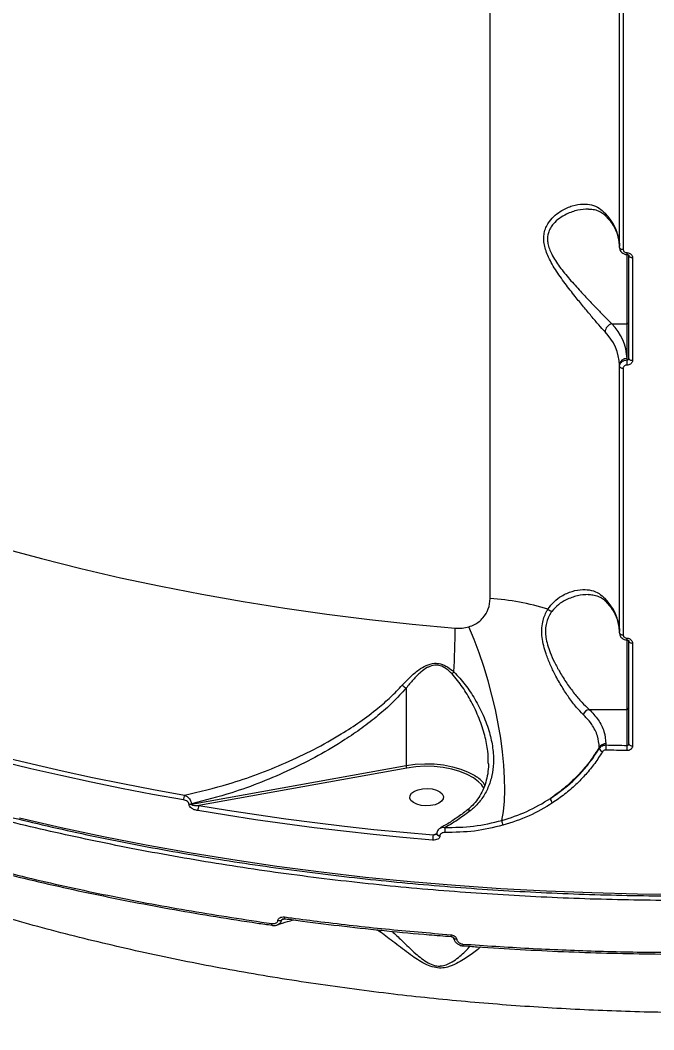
# Model space of a CAD drawing. Header units: millimetres. Extents: x -8092 to 6423, y -6886 to 5604.
# Drawn here: x -247.8 to -78.8, y -2103.9 to -1834.5 of the extents above; entities that cross this region are included whole.
import ezdxf

# ---------------------------------------------------------------- set-up
doc = ezdxf.new("R2010")
doc.units = ezdxf.units.MM
for name, color, linetype in [('DIKOM_ОБЪЕКТ', 7, 'Continuous'), ('DIKOM_РАЗМЕР_ЗОНА', 7, 'Continuous'), ('DIKOM_РАЗМЕР_ОБЪЕКТА', 7, 'Continuous')]:
    doc.layers.add(name, color=color, linetype=linetype)
doc.styles.add('style1', font='arial.ttf', dxfattribs={"width": 0.8})
doc.dimstyles.new('1-50', dxfattribs={"dimtxt": 300, "dimasz": 200, "dimexe": 100, "dimexo": 0, "dimgap": 100, "dimtad": 1, "dimtxsty": 'style1', "dimcen": 200, "dimclrd": 7, "dimclre": 7, "dimclrt": 7, "dimadec": 1, "dimazin": 2, "dimtfac": 1, "dimtmove": 0, "dimatfit": 2, "dimfxl": 0, "dimlwd": 25, "dimlwe": 18, "dimarcsym": 0})

# ---------------------------------------------------------------- blocks, each defined once
blk = doc.blocks.new('*D9')
at = {"layer": 'Defpoints', "color": 0, "transparency": 16777216}
for p in [(-8092.06, -86.27), (4664.84, -1471.84), (4664.84, -6785.92)]:
    blk.add_point(p, dxfattribs=at)
at = {"layer": 'DIKOM_РАЗМЕР_ЗОНА', "color": 7, "lineweight": 18, "transparency": 16777216}
for p, q in [((-8092.06, -86.27), (-8092.06, -6885.92)), ((4664.84, -1471.84), (4664.84, -6885.92))]:
    blk.add_line(p, q, dxfattribs=at)
at = {"layer": 'DIKOM_РАЗМЕР_ЗОНА', "color": 7, "lineweight": 25, "transparency": 16777216}
blk.add_line((-7892.06, -6785.92), (4464.84, -6785.92), dxfattribs=at)
at = {"layer": 'DIKOM_РАЗМЕР_ЗОНА', "color": 7, "transparency": 16777216}
for points in [[(-7892.06, -6752.58), (-7892.06, -6819.25), (-8092.06, -6785.92)], [(4464.84, -6752.58), (4464.84, -6819.25), (4664.84, -6785.92)]]:
    blk.add_solid(points, dxfattribs=at)
at = {"layer": 'DIKOM_РАЗМЕР_ЗОНА', "color": 7, "transparency": 16777216, "insert": (-2159.84, -6532.75), "char_height": 300, "attachment_point": 5, "style": 'style1'}
blk.add_mtext('12760', dxfattribs=at)
blk = doc.blocks.new('*D11')
at = {"layer": 'Defpoints', "color": 0, "transparency": 16777216}
for p in [(-6092.06, -310.77), (2568.27, -2361.54), (2568.27, -4925.78)]:
    blk.add_point(p, dxfattribs=at)
at = {"layer": 'DIKOM_РАЗМЕР_ОБЪЕКТА', "color": 7, "lineweight": 18, "transparency": 16777216}
for p, q in [((-6092.06, -310.77), (-6092.06, -5025.78)), ((2568.27, -2361.54), (2568.27, -5025.78))]:
    blk.add_line(p, q, dxfattribs=at)
at = {"layer": 'DIKOM_РАЗМЕР_ОБЪЕКТА', "color": 7, "lineweight": 25, "transparency": 16777216}
blk.add_line((-5892.06, -4925.78), (2368.27, -4925.78), dxfattribs=at)
at = {"layer": 'DIKOM_РАЗМЕР_ОБЪЕКТА', "color": 7, "transparency": 16777216}
for points in [[(-5892.06, -4892.44), (-5892.06, -4959.11), (-6092.06, -4925.78)], [(2368.27, -4892.44), (2368.27, -4959.11), (2568.27, -4925.78)]]:
    blk.add_solid(points, dxfattribs=at)
at = {"layer": 'DIKOM_РАЗМЕР_ОБЪЕКТА', "color": 7, "transparency": 16777216, "insert": (-2605.9, -4672.61), "char_height": 300, "attachment_point": 5, "style": 'style1'}
blk.add_mtext('8660', dxfattribs=at)

msp = doc.modelspace()

# ---------------------------------------------------------------- linework, layer by layer
at = {"layer": 'DIKOM_ОБЪЕКТ', "color": 7, "linetype": 'Continuous', "lineweight": 15}
for p, q in [((-122.439, -1988.821), (-122.439, -1688.813)), ((-87.936, -1895.135), (-87.936, -1823.99)), ((-86.977, -1824.505), (-86.977, -1895.65)), ((-85.936, -1915.528), (-85.936, -1896.97)), ((-85.436, -1924.756), (-85.436, -1897.327)), ((-84.471, -1897.841), (-84.471, -1925.271)), ((-89.987, -1915.528), (-85.936, -1915.528)), ((-85.936, -1924.796), (-85.936, -1915.528)), ((-85.936, -1925.156), (-85.936, -1924.796)), ((-87.936, -1926.851), (-87.936, -1926.511)), ((-87.936, -1997.995), (-87.936, -1926.851)), ((-86.977, -1927.365), (-86.977, -1998.51)), ((-85.936, -2018.388), (-85.936, -1999.83)), ((-85.436, -2027.616), (-85.436, -2000.187)), ((-84.471, -2000.702), (-84.471, -2028.131)), ((-144.853, -2012.713), (-144.853, -2033.382)), ((-96.038, -2018.388), (-85.936, -2018.388)), ((-85.936, -2028.017), (-85.936, -2018.388)), ((-93.334, -2028.802), (-93.334, -2028.518)), ((-91.549, -2027.579), (-91.549, -2027.887)), ((-202.142, -2043.723), (-144.853, -2033.382)), ((-144.688, -2034.054), (-200.137, -2044.063)), ((-202.789, -2043.726), (-202.789, -2043.622)), ((-202.142, -2043.619), (-202.142, -2043.723)), ((-137.621, -2051.912), (-136.662, -2051.487)), ((-135.84, -2052.072), (-135.84, -2052.153)), ((-177.195, -2074.277), (-178.141, -2074.673)), ((-177.161, -2074.278), (-177.155, -2074.279)), ((-180.569, -2076.025), (-180.593, -2076.027)), ((-152.103, -2077.566), (-152.664, -2077.202)), ((-129.653, -2081.504), (-129.644, -2081.503))]:
    msp.add_line(p, q, dxfattribs=at)
at = {"layer": 'DIKOM_ОБЪЕКТ', "color": 7, "linetype": 'Continuous', "lineweight": 15, "flags": 128}
for points in [[(-87.936, -1895.135), (-87.918, -1895.233), (-87.864, -1895.328), (-87.776, -1895.415), (-87.658, -1895.492), (-87.513, -1895.556), (-87.347, -1895.605), (-87.166, -1895.637), (-86.977, -1895.65)], [(-85.436, -1897.327), (-85.418, -1897.425), (-85.364, -1897.52), (-85.275, -1897.607), (-85.156, -1897.685), (-85.01, -1897.749), (-84.843, -1897.797), (-84.661, -1897.829), (-84.471, -1897.841)], [(-85.436, -1924.756), (-85.418, -1924.854), (-85.364, -1924.949), (-85.275, -1925.037), (-85.156, -1925.114), (-85.01, -1925.178), (-84.843, -1925.227), (-84.661, -1925.258), (-84.471, -1925.271)], [(-87.936, -1926.851), (-87.918, -1926.948), (-87.864, -1927.043), (-87.776, -1927.13), (-87.658, -1927.207), (-87.513, -1927.271), (-87.347, -1927.32), (-87.166, -1927.352), (-86.977, -1927.365)], [(-252.456, -1975.392), (-242.137, -1978.179), (-231.658, -1980.802), (-221.028, -1983.259), (-210.257, -1985.549), (-199.356, -1987.668), (-188.335, -1989.614), (-177.203, -1991.387), (-165.972, -1992.984), (-154.651, -1994.404), (-143.252, -1995.645), (-131.784, -1996.707)], [(-119.321, -2048.042), (-118.906, -2045.612), (-118.642, -2042.897), (-118.533, -2039.923), (-118.578, -2036.72), (-118.779, -2033.319), (-119.131, -2029.755), (-119.633, -2026.062), (-120.279, -2022.276), (-121.063, -2018.436), (-121.977, -2014.578), (-123.012, -2010.742), (-124.158, -2006.965), (-125.403, -2003.284), (-126.736, -1999.735), (-128.142, -1996.355)], [(-87.936, -1997.995), (-87.918, -1998.093), (-87.864, -1998.188), (-87.776, -1998.275), (-87.658, -1998.352), (-87.513, -1998.416), (-87.347, -1998.465), (-87.166, -1998.497), (-86.977, -1998.51)], [(-85.436, -2000.187), (-85.418, -2000.285), (-85.364, -2000.38), (-85.275, -2000.467), (-85.156, -2000.545), (-85.01, -2000.609), (-84.843, -2000.657), (-84.661, -2000.689), (-84.471, -2000.702)], [(-204.248, -2042.565), (-212.531, -2041.075), (-220.751, -2039.497), (-228.906, -2037.83), (-236.992, -2036.077), (-245.004, -2034.236), (-252.94, -2032.31), (-260.797, -2030.299), (-268.57, -2028.203)], [(-268.131, -2026.928), (-260.375, -2029.019), (-252.536, -2031.025), (-244.618, -2032.947), (-236.623, -2034.784), (-228.555, -2036.534), (-220.419, -2038.197), (-212.216, -2039.772), (-203.952, -2041.258)], [(-91.549, -2027.887), (-90.848, -2027.905), (-90.147, -2027.923), (-89.445, -2027.94), (-88.743, -2027.956), (-88.042, -2027.972), (-87.34, -2027.988), (-86.638, -2028.002), (-85.936, -2028.017)], [(-85.436, -2027.616), (-85.418, -2027.714), (-85.364, -2027.809), (-85.275, -2027.897), (-85.156, -2027.974), (-85.01, -2028.038), (-84.843, -2028.087), (-84.661, -2028.118), (-84.471, -2028.131)], [(-85.975, -2029.388), (-86.678, -2029.374), (-87.382, -2029.359), (-88.085, -2029.344), (-88.788, -2029.328), (-89.492, -2029.312), (-90.195, -2029.294), (-90.898, -2029.276), (-91.601, -2029.258)], [(-144.853, -2033.382), (-142.403, -2033.046), (-139.882, -2032.908), (-137.349, -2032.97), (-134.865, -2033.23), (-132.488, -2033.684), (-130.274, -2034.321), (-128.275, -2035.124), (-126.539, -2036.076), (-126.099, -2036.37)], [(-124.779, -2038.479), (-125.539, -2037.71), (-126.929, -2036.666), (-128.612, -2035.743), (-130.55, -2034.964), (-132.697, -2034.347), (-135.003, -2033.907), (-137.411, -2033.654), (-139.867, -2033.593), (-142.312, -2033.728), (-144.688, -2034.054)], [(-124.144, -2039.34), (-124.477, -2038.852), (-124.779, -2038.479)], [(-141.646, -2039.823), (-140.457, -2039.578), (-139.182, -2039.516), (-137.924, -2039.64), (-136.785, -2039.943), (-135.858, -2040.398), (-135.218, -2040.969), (-134.916, -2041.61), (-134.977, -2042.269), (-135.396, -2042.893), (-136.139, -2043.43), (-137.146, -2043.838), (-138.335, -2044.083), (-139.61, -2044.146), (-140.868, -2044.021), (-142.006, -2043.718), (-142.933, -2043.263), (-143.573, -2042.692), (-143.875, -2042.051), (-143.814, -2041.392), (-143.395, -2040.768), (-142.653, -2040.231), (-141.646, -2039.823)], [(-200.137, -2044.063), (-192.461, -2045.313), (-184.739, -2046.488), (-176.975, -2047.586), (-169.172, -2048.606), (-161.332, -2049.55), (-153.458, -2050.415), (-145.553, -2051.203), (-137.621, -2051.912)], [(-247.966, -2047.295), (-236.852, -2049.874), (-225.598, -2052.285), (-214.213, -2054.527), (-202.706, -2056.597), (-191.087, -2058.495), (-179.366, -2060.219), (-167.554, -2061.766), (-155.658, -2063.137), (-143.691, -2064.329), (-131.662, -2065.341), (-119.58, -2066.174), (-107.457, -2066.825), (-95.302, -2067.295), (-83.126, -2067.583), (-70.939, -2067.69)], [(-137.782, -2053.277), (-145.734, -2052.567), (-153.657, -2051.777), (-161.55, -2050.91), (-169.409, -2049.964), (-177.231, -2048.941), (-185.013, -2047.84), (-192.753, -2046.663), (-200.448, -2045.41)], [(-127.758, -2045.455), (-128.01, -2045.322), (-128.234, -2045.251), (-128.423, -2045.244), (-128.57, -2045.302), (-128.58, -2045.31)], [(-136.683, -2051.566), (-136.645, -2051.704), (-136.53, -2051.837), (-136.347, -2051.949), (-136.111, -2052.029), (-135.84, -2052.072)], [(-136.683, -2051.635), (-136.683, -2051.64), (-136.645, -2051.785), (-136.53, -2051.918), (-136.347, -2052.029), (-136.111, -2052.11), (-135.84, -2052.153)], [(-177.283, -2073.787), (-177.278, -2073.944), (-177.263, -2074.076), (-177.24, -2074.178), (-177.208, -2074.246), (-177.169, -2074.277), (-177.161, -2074.278)], [(-180.593, -2076.027), (-180.608, -2076.022), (-180.645, -2075.985), (-180.675, -2075.915), (-180.697, -2075.814), (-180.711, -2075.686), (-180.716, -2075.535)], [(-131.357, -2079.755), (-131.588, -2079.754), (-131.797, -2079.722), (-131.971, -2079.663), (-132.101, -2079.579), (-132.178, -2079.476), (-132.196, -2079.417)]]:
    msp.add_lwpolyline(points, dxfattribs=at)
at = {"layer": 'DIKOM_ОБЪЕКТ', "color": 7, "linetype": 'Continuous', "lineweight": 15}
for centre, radius, start, end in [((-101.049, -1895.27), 13.122, 2.07159, 45.14111), ((-90.479, -1886.004), 1.316, 178.47929, 221.67651), ((-83.512, -1896.677), 2.467, 176.53076, 187.82215), ((-85.903, -1915.061), 0.468, 265.9438, 355.25693), ((-89.424, -1917.835), 2.375, 103.71197, 176.34081), ((-101.05, -1926.985), 13.122, 2.07193, 45.14076), ((-99.705, -1925.294), 13.778, 2.07178, 45.14106), ((-86.069, -1926.666), 1.874, 85.94497, 175.25969), ((-63.05, -1926.48), 22.925, 176.69033, 180.12081), ((-126.9, -2056.196), 67.522, 72.88584, 86.21154), ((-101.049, -1998.13), 13.122, 2.07159, 45.14111), ((-90.479, -1988.864), 1.316, 178.47929, 221.67651), ((-105.118, -1989.436), 2.936, 229.36986, 252.83642), ((-359.595, -1996.28), 227.811, 356.94596, 359.89254), ((-83.509, -1999.537), 2.47, 176.5349, 187.81694), ((-156.686, -1984.087), 34.585, 314.09406, 315.29087), ((-139.694, -2004.979), 9.297, 228.36541, 236.29678), ((-95.311, -2020.81), 2.529, 106.71436, 156.1858), ((-85.903, -2017.921), 0.468, 265.89862, 355.28635), ((-91.607, -2029.633), 2.056, 88.39826, 147.13701), ((-74.632, -2029.21), 16.969, 175.52849, 180.16338), ((-63.068, -2029.34), 22.907, 176.68901, 180.12158), ((-92.074, -2028.472), 1.302, 194.69135, 251.13827), ((-143.468, -2033.397), 1.385, 179.37098, 208.29436), ((-130.856, -2043.511), 8.58, 34.16217, 56.32928), ((-201.28, -2042.551), 2.968, 154.17383, 180.27174), ((-202.473, -2041.754), 1.894, 260.3979, 280.06656), ((-202.472, -2041.855), 1.897, 260.39092, 280.03131), ((-197.514, -2045.377), 2.934, 153.38648, 180.63012), ((-104.492, -2042.04), 1.894, 184.81566, 224.89209), ((-129.786, -2050.863), 4.774, 168.63621, 184.67925), ((-116.617, -2048.181), 2.708, 177.07342, 205.28835), ((-132.305, -2053.233), 5.478, 166.04324, 180.46276), ((-178.608, -2073.151), 1.593, 254.22022, 287.05447), ((-132.257, -2078.677), 0.698, 167.82821, 209.25145), ((-128.948, -2081.158), 0.786, 169.64112, 206.17187)]:
    msp.add_arc(centre, radius, start, end, dxfattribs=at)
for points, knots in [([(-91.794, -1917.684), (-92.339, -1917.077), (-93.448, -1915.843), (-95.421, -1913.519), (-97.55, -1910.965), (-99.918, -1908.056), (-102.496, -1904.753), (-105.066, -1901.124), (-107.11, -1897.522), (-108.056, -1894.575), (-108.186, -1892.441), (-107.97, -1890.902), (-107.449, -1889.476), (-106.533, -1887.959), (-105.148, -1886.49), (-103.066, -1885.011), (-100.5, -1883.897), (-97.799, -1883.444), (-95.373, -1883.706), (-93.385, -1884.488), (-92.293, -1885.505), (-91.794, -1885.969)], [0, 0, 0, 0, 0.0545821, 0.1110314, 0.1659465, 0.222013, 0.2890721, 0.35796, 0.4226725, 0.4774041, 0.5047503, 0.533099, 0.5623536, 0.5923815, 0.6398885, 0.6885844, 0.7592836, 0.8320595, 0.8901592, 0.9498675, 1, 1, 1, 1]), ([(-96.226, -1884.898), (-97.168, -1884.958), (-99.116, -1885.084), (-101.761, -1886.036), (-103.975, -1887.32), (-105.426, -1888.593), (-106.411, -1889.951), (-107.065, -1891.432), (-107.209, -1892.879), (-107.018, -1894.319), (-106.692, -1895.508), (-105.746, -1897.644), (-103.91, -1900.411), (-101.229, -1903.672), (-98.546, -1906.646), (-96.045, -1909.315), (-93.835, -1911.628), (-91.752, -1913.783), (-90.581, -1914.941), (-89.987, -1915.528)], [0, 0, 0, 0, 0.08373168, 0.17304408, 0.23023969, 0.28860107, 0.32254644, 0.35740471, 0.40730012, 0.42059149, 0.45172443, 0.48389255, 0.5607487, 0.64262826, 0.72675822, 0.79463213, 0.8636877, 0.93089372, 1, 1, 1, 1]), ([(-96.226, -1884.897), (-96.175, -1884.893), (-95.599, -1884.846), (-94.605, -1885.024), (-93.329, -1885.44), (-92.296, -1886.053), (-91.72, -1886.634), (-91.462, -1886.894)], [0, 0, 0, 0, 0.0261845, 0.298624, 0.5705693, 0.8074404, 1, 1, 1, 1]), ([(-91.458, -1886.882), (-91.219, -1887.151), (-90.521, -1887.937), (-89.582, -1889.265), (-88.737, -1890.862), (-88.184, -1892.479), (-87.96, -1893.79), (-87.942, -1894.566), (-87.936, -1894.796)], [0, 0, 0, 0, 0.1033925, 0.3019137, 0.5017382, 0.7047501, 0.9124591, 1, 1, 1, 1]), ([(-87.917, -1895.169), (-87.922, -1895.22), (-87.945, -1895.492), (-87.758, -1895.974), (-87.347, -1896.52), (-86.735, -1896.881), (-86.232, -1897.041), (-85.97, -1897.008), (-85.955, -1897.006)], [0, 0, 0, 0, 0.0530893, 0.2781519, 0.5037633, 0.7375292, 0.984134, 1, 1, 1, 1]), ([(-86.977, -1895.65), (-86.966, -1895.746), (-86.944, -1895.94), (-86.771, -1896.2), (-86.517, -1896.399), (-86.235, -1896.508), (-86.049, -1896.522), (-85.975, -1896.527)], [0, 0, 0, 0, 0.2142553, 0.4286078, 0.6431771, 0.8580789, 1, 1, 1, 1]), ([(-85.975, -1896.527), (-85.863, -1896.536), (-85.584, -1896.557), (-85.161, -1896.719), (-84.78, -1897.017), (-84.521, -1897.407), (-84.488, -1897.697), (-84.471, -1897.841)], [0, 0, 0, 0, 0.1418418, 0.356721, 0.571314, 0.7857283, 1, 1, 1, 1]), ([(-85.956, -1897.017), (-85.926, -1897.017), (-85.839, -1897.017), (-85.702, -1897.057), (-85.571, -1897.126), (-85.484, -1897.207), (-85.439, -1897.287), (-85.435, -1897.312), (-85.437, -1897.329), (-85.437, -1897.329)], [0, 0, 0, 0, 0.0835418, 0.2335348, 0.3871763, 0.5495107, 0.7301711, 0.9907586, 1, 1, 1, 1]), ([(72.771, -2056.534), (68.449, -2057.314), (56.807, -2059.414), (37.501, -2062.314), (14.837, -2065.065), (-8.314, -2067.179), (-31.885, -2068.631), (-55.802, -2069.397), (-79.54, -2069.462), (-103.021, -2068.842), (-126.176, -2067.566), (-149.38, -2065.616), (-172.555, -2062.967), (-195.617, -2059.614), (-218.059, -2055.628), (-239.817, -2051.039), (-260.847, -2045.889), (-281.49, -2040.092), (-301.656, -2033.642), (-321.263, -2026.546), (-339.878, -2018.958), (-357.46, -2010.919), (-373.994, -2002.474), (-389.748, -1993.485), (-404.632, -1983.96), (-418.573, -1973.921), (-431.262, -1963.589), (-442.688, -1953.005), (-452.859, -1942.217), (-461.959, -1931.05), (-469.839, -1919.52), (-475.856, -1909.155), (-478.657, -1902.614), (-479.737, -1900.091)], [0, 0, 0, 0, 0.0192582, 0.0518831, 0.084533, 0.1171579, 0.1507304, 0.1843302, 0.2179027, 0.2505275, 0.2831775, 0.3158023, 0.3493748, 0.3829746, 0.4165471, 0.4491719, 0.4818218, 0.5144467, 0.5480191, 0.5816189, 0.6151915, 0.6478163, 0.6804663, 0.7130911, 0.7466635, 0.7802633, 0.8138357, 0.8464606, 0.8791105, 0.9117352, 0.9453077, 0.9789074, 1, 1, 1, 1]), ([(-479.29, -1899.851), (-479.051, -1900.409), (-477.987, -1902.906), (-475.786, -1907.303), (-472.681, -1913.036), (-469.25, -1918.719), (-465.524, -1924.353), (-461.498, -1929.931), (-457.177, -1935.451), (-452.565, -1940.906), (-447.664, -1946.294), (-442.478, -1951.61), (-437.012, -1956.851), (-431.27, -1962.011), (-425.255, -1967.087), (-418.973, -1972.076), (-412.429, -1976.974), (-405.626, -1981.777), (-398.572, -1986.481), (-391.27, -1991.083), (-383.726, -1995.579), (-375.947, -1999.966), (-367.938, -2004.241), (-359.704, -2008.401), (-351.253, -2012.443), (-342.591, -2016.363), (-333.724, -2020.159), (-324.659, -2023.827), (-315.402, -2027.366), (-305.961, -2030.772), (-296.343, -2034.043), (-286.554, -2037.177), (-276.604, -2040.171), (-266.497, -2043.023), (-256.244, -2045.731), (-245.85, -2048.292), (-235.324, -2050.706), (-224.674, -2052.97), (-213.908, -2055.082), (-203.033, -2057.042), (-192.059, -2058.846), (-180.993, -2060.495), (-169.843, -2061.987), (-158.619, -2063.32), (-147.328, -2064.494), (-135.979, -2065.508), (-124.58, -2066.362), (-113.14, -2067.053), (-101.668, -2067.584), (-90.172, -2067.949), (-79.925, -2068.138), (-73.512, -2068.164), (-70.938, -2068.174)], [0, 0, 0, 0, 0.0058769, 0.0262676, 0.0466644, 0.067067, 0.0874749, 0.1078877, 0.1283049, 0.1487259, 0.1691502, 0.1895772, 0.2100064, 0.2304374, 0.2508696, 0.271303, 0.2917369, 0.3121714, 0.332606, 0.3530406, 0.3734749, 0.3939091, 0.4143427, 0.434776, 0.4552088, 0.4756411, 0.4960727, 0.5165039, 0.5369346, 0.5573646, 0.5777942, 0.5982232, 0.6186517, 0.6390796, 0.6595072, 0.6799343, 0.700361, 0.7207873, 0.7412132, 0.7616389, 0.7820641, 0.8024891, 0.8229139, 0.8433384, 0.8637627, 0.8841868, 0.9046108, 0.9250347, 0.9454584, 0.9658821, 0.9863057, 1, 1, 1, 1]), ([(-87.936, -1926.851), (-87.927, -1926.725), (-87.902, -1926.407), (-87.663, -1925.927), (-87.211, -1925.496), (-86.611, -1925.207), (-86.161, -1925.173), (-85.936, -1925.156)], [0, 0, 0, 0, 0.1407299, 0.3554475, 0.5703026, 0.7851561, 1, 1, 1, 1]), ([(-84.471, -1925.271), (-84.478, -1925.365), (-84.497, -1925.604), (-84.677, -1925.962), (-85.017, -1926.282), (-85.467, -1926.495), (-85.806, -1926.517), (-85.975, -1926.528)], [0, 0, 0, 0, 0.1406362, 0.3550879, 0.5698568, 0.7848768, 1, 1, 1, 1]), ([(-85.936, -1925.156), (-85.88, -1925.155), (-85.768, -1925.152), (-85.618, -1925.087), (-85.505, -1924.984), (-85.445, -1924.867), (-85.439, -1924.787), (-85.436, -1924.756)], [0, 0, 0, 0, 0.215469, 0.4306233, 0.6453148, 0.8595517, 1, 1, 1, 1]), ([(-85.975, -1926.528), (-86.087, -1926.536), (-86.313, -1926.55), (-86.613, -1926.692), (-86.84, -1926.905), (-86.96, -1927.143), (-86.972, -1927.302), (-86.977, -1927.365)], [0, 0, 0, 0, 0.2151277, 0.430162, 0.644963, 0.8594706, 1, 1, 1, 1]), ([(-107.03, -1991.664), (-106.508, -1990.956), (-105.461, -1989.54), (-103.184, -1987.945), (-100.57, -1986.769), (-97.845, -1986.308), (-95.428, -1986.554), (-93.41, -1987.33), (-92.308, -1988.352), (-91.794, -1988.829)], [0, 0, 0, 0, 0.1281528, 0.2567383, 0.4268154, 0.5968774, 0.7373092, 0.8775702, 1, 1, 1, 1]), ([(-96.212, -1987.747), (-97.201, -1987.814), (-99.186, -1987.949), (-101.922, -1988.982), (-104.311, -1990.342), (-105.428, -1991.609), (-105.985, -1992.241)], [0, 0, 0, 0, 0.2868282, 0.5754088, 0.7881589, 1, 1, 1, 1]), ([(-96.278, -1987.768), (-95.865, -1987.775), (-94.948, -1987.79), (-93.678, -1988.145), (-92.533, -1988.773), (-91.802, -1989.324), (-91.489, -1989.718), (-91.462, -1989.752)], [0, 0, 0, 0, 0.220452, 0.4894354, 0.7558541, 0.9790024, 1, 1, 1, 1]), ([(-128.142, -1996.355), (-127.623, -1996.166), (-126.168, -1995.639), (-124.244, -1994.064), (-122.728, -1991.646), (-122.536, -1989.769), (-122.439, -1988.821)], [0, 0, 0, 0, 0.1529596, 0.4283748, 0.7114342, 1, 1, 1, 1]), ([(-91.458, -1989.742), (-91.219, -1990.011), (-90.521, -1990.797), (-89.582, -1992.125), (-88.737, -1993.722), (-88.184, -1995.339), (-87.96, -1996.65), (-87.942, -1997.426), (-87.936, -1997.656)], [0, 0, 0, 0, 0.1033925, 0.3019137, 0.5017382, 0.7047501, 0.9124591, 1, 1, 1, 1]), ([(-97.625, -2019.789), (-98.239, -2019.157), (-99.485, -2017.873), (-101.398, -2015.336), (-103.308, -2012.424), (-105.001, -2009.43), (-106.448, -2006.436), (-107.485, -2003.825), (-108.206, -2001.394), (-108.615, -1999.228), (-108.723, -1997.08), (-108.423, -1994.589), (-107.728, -1992.813), (-107.124, -1991.818), (-107.03, -1991.664)], [0, 0, 0, 0, 0.1084779, 0.2202198, 0.3276444, 0.4383061, 0.5238016, 0.6115044, 0.6745125, 0.7390859, 0.8027724, 0.8688958, 0.9797318, 1, 1, 1, 1]), ([(-105.985, -1992.241), (-106.083, -1992.382), (-106.711, -1993.284), (-107.411, -1994.845), (-107.728, -1997.028), (-107.678, -1998.345), (-107.498, -1999.734), (-107.178, -2001.196), (-106.415, -2003.434), (-105.312, -2005.879), (-103.802, -2008.641), (-102.013, -2011.457), (-100.029, -2014.159), (-98.007, -2016.562), (-96.701, -2017.774), (-96.038, -2018.388)], [0, 0, 0, 0, 0.02010151, 0.1287266, 0.18526896, 0.24400585, 0.25486483, 0.31679382, 0.38058872, 0.46642145, 0.55463151, 0.66382277, 0.77616492, 0.88655765, 1, 1, 1, 1]), ([(-131.784, -1996.707), (-131.726, -1996.712), (-131.085, -1996.762), (-129.832, -1996.757), (-128.713, -1996.49), (-128.142, -1996.355)], [0, 0, 0, 0, 0.0468116, 0.5142777, 1, 1, 1, 1]), ([(-87.917, -1998.029), (-87.922, -1998.08), (-87.945, -1998.352), (-87.758, -1998.834), (-87.347, -1999.38), (-86.735, -1999.741), (-86.232, -1999.902), (-85.97, -1999.868), (-85.955, -1999.866)], [0, 0, 0, 0, 0.0531627, 0.2781765, 0.503806, 0.7375398, 0.9841308, 1, 1, 1, 1]), ([(-86.977, -1998.51), (-86.966, -1998.606), (-86.944, -1998.8), (-86.771, -1999.06), (-86.517, -1999.259), (-86.235, -1999.368), (-86.049, -1999.382), (-85.975, -1999.388)], [0, 0, 0, 0, 0.21420157, 0.42861315, 0.6431777, 0.85807763, 1, 1, 1, 1]), ([(4.585, -2096.525), (-1.6, -2097.024), (-13.977, -2098.024), (-32.719, -2098.94), (-51.532, -2099.425), (-70.635, -2099.436), (-89.989, -2098.954), (-109.55, -2097.96), (-129.002, -2096.463), (-148.847, -2094.407), (-169.016, -2091.74), (-189.427, -2088.422), (-209.659, -2084.496), (-229.63, -2079.949), (-249.264, -2074.781), (-268.104, -2069.111), (-286.105, -2062.973), (-303.243, -2056.408), (-319.817, -2049.302), (-335.745, -2041.657), (-350.951, -2033.483), (-365.097, -2024.971), (-378.122, -2016.149), (-389.311, -2007.755), (-395.723, -2002.134), (-398.54, -1999.666)], [0, 0, 0, 0, 0.0398968, 0.0798413, 0.1197858, 0.1596824, 0.2012152, 0.242802, 0.2843887, 0.3259213, 0.3710794, 0.4162723, 0.4614303, 0.5079073, 0.5544224, 0.6008995, 0.6459081, 0.6909516, 0.7359603, 0.7822821, 0.8286419, 0.8749639, 0.9198657, 0.9648023, 1, 1, 1, 1]), ([(-85.975, -1999.388), (-85.863, -1999.396), (-85.584, -1999.417), (-85.161, -1999.58), (-84.78, -1999.877), (-84.521, -2000.267), (-84.488, -2000.557), (-84.471, -2000.702)], [0, 0, 0, 0, 0.14184381, 0.35674594, 0.57134648, 0.78568179, 1, 1, 1, 1]), ([(-85.956, -1999.877), (-85.926, -1999.877), (-85.839, -1999.877), (-85.702, -1999.917), (-85.571, -1999.986), (-85.484, -2000.067), (-85.439, -2000.147), (-85.435, -2000.173), (-85.437, -2000.189), (-85.437, -2000.189)], [0, 0, 0, 0, 0.0835408, 0.2335062, 0.3871876, 0.5495407, 0.7301744, 0.9907853, 1, 1, 1, 1]), ([(-145.871, -2011.927), (-145.185, -2011.195), (-143.806, -2009.721), (-141.707, -2007.934), (-139.562, -2006.603), (-137.533, -2005.994), (-135.512, -2006.206), (-133.72, -2007.042), (-132.659, -2007.946), (-132.107, -2008.417)], [0, 0, 0, 0, 0.1836391, 0.3692296, 0.5090693, 0.6522013, 0.7508495, 0.8702057, 1, 1, 1, 1]), ([(-132.621, -2008.925), (-133.105, -2008.449), (-134.02, -2007.55), (-135.619, -2006.689), (-137.342, -2006.503), (-138.488, -2006.88), (-139.735, -2007.519), (-141.165, -2008.575), (-143.03, -2010.43), (-144.245, -2011.952), (-144.853, -2012.713)], [0, 0, 0, 0, 0.1297952, 0.2451241, 0.3384624, 0.4557848, 0.4772326, 0.6177274, 0.8086903, 1, 1, 1, 1]), ([(-122.953, -2032.729), (-122.965, -2031.678), (-122.991, -2029.242), (-123.832, -2025.224), (-125.303, -2020.756), (-127.356, -2016.434), (-129.729, -2012.388), (-131.651, -2010.087), (-132.621, -2008.925)], [0, 0, 0, 0, 0.12568177, 0.29113856, 0.47471339, 0.66255542, 0.82971257, 1, 1, 1, 1]), ([(-132.107, -2008.417), (-131.077, -2009.519), (-128.99, -2011.75), (-126.42, -2015.697), (-124.187, -2019.982), (-122.585, -2024.367), (-121.664, -2028.677), (-121.465, -2032.547), (-121.907, -2036.127), (-122.906, -2039.302), (-124.546, -2042.245), (-126.283, -2044.24), (-127.475, -2045.221), (-127.758, -2045.455)], [0, 0, 0, 0, 0.1024824, 0.2075107, 0.3191295, 0.4335128, 0.5324151, 0.6339781, 0.7173023, 0.8028968, 0.8863161, 0.972926, 1, 1, 1, 1]), ([(-203.952, -2041.258), (-200.016, -2040.337), (-193.489, -2038.809), (-184.505, -2035.754), (-176.904, -2032.705), (-169.414, -2029.148), (-162.804, -2025.438), (-157.116, -2021.725), (-152.732, -2018.418), (-148.946, -2015.157), (-146.899, -2013.007), (-145.871, -2011.927)], [0, 0, 0, 0, 0.1867523, 0.3097307, 0.4327024, 0.5585111, 0.6842841, 0.7740109, 0.8643082, 0.9318936, 1, 1, 1, 1]), ([(-144.853, -2012.713), (-146.023, -2014), (-148.364, -2016.574), (-152.371, -2020.104), (-156.637, -2023.426), (-161.936, -2027.053), (-168.269, -2030.818), (-175.73, -2034.589), (-183.439, -2037.886), (-192.26, -2041.077), (-198.54, -2042.692), (-202.142, -2043.619)], [0, 0, 0, 0, 0.0792698, 0.1585934, 0.24059, 0.3226077, 0.4472326, 0.5718939, 0.699863, 0.8278379, 1, 1, 1, 1]), ([(-93.334, -2028.518), (-93.43, -2027.497), (-93.625, -2025.425), (-95.032, -2022.748), (-96.513, -2020.886), (-97.377, -2020.034), (-97.625, -2019.789)], [0, 0, 0, 0, 0.3362337, 0.6822393, 0.9087873, 1, 1, 1, 1]), ([(-96.038, -2018.388), (-95.192, -2019.303), (-93.45, -2021.187), (-91.875, -2024.299), (-91.659, -2026.475), (-91.549, -2027.579)], [0, 0, 0, 0, 0.3175178, 0.6539176, 1, 1, 1, 1]), ([(-93.334, -2028.518), (-94.125, -2029.756), (-95.715, -2032.243), (-98.733, -2035.779), (-102.233, -2039.179), (-104.992, -2041.188), (-106.379, -2042.199)], [0, 0, 0, 0, 0.2373866, 0.4771617, 0.7370082, 1, 1, 1, 1]), ([(-93.334, -2028.802), (-93.305, -2028.758), (-93.171, -2028.546), (-92.823, -2028.223), (-92.225, -2027.935), (-91.775, -2027.903), (-91.549, -2027.887)], [0, 0, 0, 0, 0.0806306, 0.3870932, 0.6935651, 1, 1, 1, 1]), ([(-84.471, -2028.131), (-84.478, -2028.225), (-84.497, -2028.464), (-84.677, -2028.822), (-85.017, -2029.142), (-85.467, -2029.356), (-85.806, -2029.377), (-85.975, -2029.388)], [0, 0, 0, 0, 0.1406324, 0.3551181, 0.5698812, 0.7848953, 1, 1, 1, 1]), ([(-85.936, -2028.017), (-85.88, -2028.015), (-85.768, -2028.012), (-85.618, -2027.947), (-85.505, -2027.844), (-85.445, -2027.727), (-85.439, -2027.648), (-85.436, -2027.616)], [0, 0, 0, 0, 0.2155093, 0.4306775, 0.6452914, 0.8595228, 1, 1, 1, 1]), ([(-106.379, -2042.199), (-104.318, -2040.711), (-101.196, -2038.457), (-97.703, -2034.818), (-95.313, -2031.906), (-93.987, -2029.827), (-93.334, -2028.802)], [0, 0, 0, 0, 0.3951656, 0.5986727, 0.80218, 1, 1, 1, 1]), ([(-92.495, -2029.704), (-93.164, -2030.749), (-94.501, -2032.84), (-96.888, -2035.763), (-99.564, -2038.523), (-102.527, -2041.1), (-104.732, -2042.618), (-105.834, -2043.377)], [0, 0, 0, 0, 0.19768, 0.395386, 0.5930915, 0.7965438, 1, 1, 1, 1]), ([(-91.601, -2029.258), (-91.714, -2029.265), (-91.94, -2029.278), (-92.239, -2029.418), (-92.413, -2029.577), (-92.481, -2029.682), (-92.495, -2029.704)], [0, 0, 0, 0, 0.30672, 0.613299, 0.9194856, 1, 1, 1, 1]), ([(-122.933, -2032.727), (-122.926, -2033.07), (-122.901, -2034.237), (-123.172, -2036.152), (-123.733, -2038.413), (-124.592, -2040.487), (-125.728, -2042.358), (-127.037, -2043.988), (-128.097, -2044.883), (-128.591, -2045.3)], [0, 0, 0, 0, 0.0698123, 0.2376826, 0.4027322, 0.5616173, 0.7158646, 0.8676203, 1, 1, 1, 1]), ([(-203.952, -2041.258), (-203.719, -2041.381), (-203.26, -2041.624), (-202.704, -2042.195), (-202.366, -2042.742), (-202.185, -2043.209), (-202.156, -2043.48), (-202.142, -2043.619)], [0, 0, 0, 0, 0.2704464, 0.5335493, 0.7181883, 0.8552886, 1, 1, 1, 1]), ([(-202.789, -2043.622), (-202.798, -2043.552), (-202.816, -2043.412), (-202.962, -2043.185), (-203.243, -2042.931), (-203.694, -2042.693), (-204.058, -2042.609), (-204.248, -2042.565)], [0, 0, 0, 0, 0.1205512, 0.2406451, 0.4168472, 0.6949596, 1, 1, 1, 1]), ([(-200.448, -2045.41), (-200.753, -2045.34), (-201.34, -2045.206), (-202.065, -2044.819), (-202.514, -2044.408), (-202.746, -2044.05), (-202.775, -2043.834), (-202.789, -2043.726)], [0, 0, 0, 0, 0.3047459, 0.5876142, 0.7664744, 0.8828578, 1, 1, 1, 1]), ([(-202.142, -2043.723), (-202.14, -2043.738), (-202.135, -2043.771), (-202.089, -2043.824), (-201.945, -2043.915), (-201.295, -2044.082), (-200.654, -2044.071), (-200.137, -2044.063)], [0, 0, 0, 0, 0.023903, 0.0534224, 0.1070849, 0.2794177, 1, 1, 1, 1]), ([(-119.321, -2048.042), (-117.049, -2047.311), (-112.451, -2045.831), (-108.419, -2043.419), (-106.379, -2042.199)], [0, 0, 0, 0, 0.4941559, 1, 1, 1, 1]), ([(-105.834, -2043.377), (-107.87, -2044.595), (-111.99, -2047.059), (-116.688, -2048.572), (-119.065, -2049.337)], [0, 0, 0, 0, 0.4941779, 1, 1, 1, 1]), ([(-128.592, -2045.268), (-128.814, -2045.446), (-129.94, -2046.345), (-132.011, -2047.8), (-134.168, -2049.176), (-135.402, -2049.827), (-135.698, -2049.983)], [0, 0, 0, 0, 0.0961745, 0.4862805, 0.876554, 1, 1, 1, 1]), ([(-127.758, -2045.455), (-128.737, -2046.199), (-130.937, -2047.871), (-133.206, -2049.19), (-134.466, -2049.923)], [0, 0, 0, 0, 0.4451109, 1, 1, 1, 1]), ([(-135.691, -2050.071), (-135.828, -2050.141), (-136.152, -2050.308), (-136.494, -2050.761), (-136.689, -2051.221), (-136.665, -2051.492), (-136.658, -2051.564)], [0, 0, 0, 0, 0.2416235, 0.573627, 0.885716, 1, 1, 1, 1]), ([(-135.663, -2050.044), (-135.632, -2050.023), (-135.452, -2049.898), (-135.031, -2049.843), (-134.642, -2049.898), (-134.466, -2049.923)], [0, 0, 0, 0, 0.1006985, 0.5926758, 1, 1, 1, 1]), ([(-119.065, -2049.337), (-121.55, -2049.934), (-126.583, -2051.143), (-131.869, -2051.216), (-134.544, -2051.253)], [0, 0, 0, 0, 0.4938422, 1, 1, 1, 1]), ([(-134.466, -2049.923), (-131.912, -2049.889), (-126.74, -2049.822), (-121.814, -2048.64), (-119.321, -2048.042)], [0, 0, 0, 0, 0.4938449, 1, 1, 1, 1]), ([(-135.84, -2052.153), (-135.849, -2052.246), (-135.871, -2052.462), (-136.072, -2052.779), (-136.461, -2053.077), (-137.055, -2053.286), (-137.531, -2053.28), (-137.782, -2053.277)], [0, 0, 0, 0, 0.1205896, 0.27837515, 0.47056686, 0.72082682, 1, 1, 1, 1]), ([(-137.621, -2051.912), (-137.456, -2051.879), (-137.187, -2051.826), (-136.929, -2051.715), (-136.83, -2051.673)], [0, 0, 0, 0, 0.61449612, 1, 1, 1, 1]), ([(-136.669, -2051.58), (-136.668, -2051.578), (-136.663, -2051.567), (-136.688, -2051.6), (-136.748, -2051.644), (-136.809, -2051.667), (-136.829, -2051.675)], [0, 0, 0, 0, 0.0755794, 0.4432445, 0.8166578, 1, 1, 1, 1]), ([(-134.544, -2051.253), (-134.71, -2051.261), (-135.037, -2051.276), (-135.44, -2051.441), (-135.702, -2051.664), (-135.824, -2051.881), (-135.836, -2052.019), (-135.84, -2052.072)], [0, 0, 0, 0, 0.27346457, 0.53934145, 0.7387261, 0.89896363, 1, 1, 1, 1]), ([(-263.365, -2058.855), (-256.774, -2060.555), (-243.592, -2063.953), (-223.114, -2068.371), (-202.188, -2072.32), (-187.873, -2074.463), (-180.716, -2075.535)], [0, 0, 0, 0, 0.2485964, 0.4971927, 0.7485965, 1, 1, 1, 1]), ([(-263.118, -2059.315), (-262.019, -2059.614), (-257.516, -2060.84), (-249.46, -2062.846), (-238.956, -2065.328), (-228.307, -2067.653), (-217.537, -2069.831), (-206.655, -2071.858), (-195.664, -2073.722), (-186.964, -2075.095), (-181.903, -2075.793), (-180.565, -2075.978)], [0, 0, 0, 0, 0.0419835, 0.1719674, 0.3020655, 0.4322503, 0.5624932, 0.6927646, 0.8230252, 0.9532458, 1, 1, 1, 1]), ([(-179.042, -2074.684), (-179.036, -2074.654), (-179.007, -2074.504), (-178.869, -2074.238), (-178.523, -2073.95), (-177.978, -2073.751), (-177.53, -2073.774), (-177.283, -2073.787)], [0, 0, 0, 0, 0.0440397, 0.2245278, 0.4337806, 0.6874997, 1, 1, 1, 1]), ([(-177.715, -2074.334), (-177.75, -2074.347), (-177.863, -2074.389), (-177.998, -2074.479), (-178.094, -2074.579), (-178.129, -2074.636), (-178.138, -2074.663), (-178.141, -2074.673)], [0, 0, 0, 0, 0.1953236, 0.6315482, 0.8350341, 0.9348258, 1, 1, 1, 1]), ([(-177.717, -2074.33), (-177.71, -2074.326), (-177.671, -2074.306), (-177.507, -2074.268), (-177.318, -2074.254), (-177.188, -2074.278), (-177.162, -2074.283)], [0, 0, 0, 0, 0.0706689, 0.4185802, 0.88406, 1, 1, 1, 1]), ([(-177.283, -2073.787), (-176.638, -2073.874), (-173.415, -2074.311), (-164.473, -2075.455), (-150.368, -2077.054), (-138.753, -2078.038), (-132.94, -2078.529)], [0, 0, 0, 0, 0.044141, 0.2207136, 0.6100128, 1, 1, 1, 1]), ([(-177.152, -2074.258), (-175.614, -2074.473), (-170.364, -2075.206), (-161.327, -2076.291), (-150.061, -2077.506), (-140.571, -2078.407), (-134.824, -2078.847), (-132.861, -2078.997)], [0, 0, 0, 0, 0.1055846, 0.3605431, 0.6149041, 0.8684801, 1, 1, 1, 1]), ([(-180.716, -2075.535), (-180.468, -2075.549), (-180.035, -2075.572), (-179.517, -2075.376), (-179.196, -2075.1), (-179.072, -2074.849), (-179.046, -2074.707), (-179.042, -2074.684)], [0, 0, 0, 0, 0.3277141, 0.5739063, 0.7796366, 0.9627479, 1, 1, 1, 1]), ([(-180.591, -2076.015), (-180.521, -2076.028), (-180.153, -2076.094), (-179.647, -2076.075), (-179.272, -2075.914), (-179.167, -2075.869)], [0, 0, 0, 0, 0.1447601, 0.7592902, 1, 1, 1, 1]), ([(-178.141, -2074.673), (-178.148, -2074.713), (-178.19, -2074.947), (-178.371, -2075.344), (-178.721, -2075.728), (-179.042, -2075.826), (-179.163, -2075.862)], [0, 0, 0, 0, 0.0691826, 0.4069705, 0.7762661, 1, 1, 1, 1]), ([(-179.151, -2075.897), (-178.266, -2075.576), (-176.814, -2075.049), (-175.392, -2074.71), (-174.837, -2074.577)], [0, 0, 0, 0, 0.6096039, 1, 1, 1, 1]), ([(-151.31, -2077.347), (-151.534, -2077.435), (-151.801, -2077.54), (-152.062, -2077.562), (-152.103, -2077.566)], [0, 0, 0, 0, 0.84025133, 1, 1, 1, 1]), ([(-124.962, -2081.807), (-125.03, -2081.862), (-125.823, -2082.51), (-127.409, -2083.702), (-129.535, -2085.165), (-131.431, -2086.272), (-133.402, -2087.127), (-135.499, -2087.49), (-137.484, -2087.295), (-139.481, -2086.552), (-141.374, -2085.482), (-144.124, -2083.614), (-147.461, -2081.01), (-150.331, -2078.826), (-151.805, -2077.778), (-152.103, -2077.566)], [0, 0, 0, 0, 0.0128771, 0.1513486, 0.2222866, 0.2931433, 0.3699486, 0.4181783, 0.4672447, 0.5201507, 0.5795169, 0.6404898, 0.7974898, 0.9589337, 1, 1, 1, 1]), ([(-148.596, -2077.618), (-147.756, -2078.416), (-145.831, -2080.242), (-143.187, -2082.83), (-140.76, -2084.86), (-139.143, -2085.989), (-137.476, -2086.739), (-136.292, -2086.898), (-135.218, -2086.856), (-133.787, -2086.504), (-132.117, -2085.525), (-130.525, -2084.296), (-129.037, -2082.949), (-128.205, -2082.082), (-127.75, -2081.606)], [0, 0, 0, 0, 0.1504833, 0.3443843, 0.4133733, 0.4836417, 0.5414551, 0.5840214, 0.5937607, 0.6462912, 0.7340026, 0.8167979, 0.8996924, 1, 1, 1, 1]), ([(-132.94, -2078.529), (-132.872, -2078.537), (-132.626, -2078.564), (-132.22, -2078.697), (-131.795, -2078.977), (-131.48, -2079.339), (-131.398, -2079.616), (-131.357, -2079.755)], [0, 0, 0, 0, 0.0918863, 0.3355355, 0.5630318, 0.7814366, 1, 1, 1, 1]), ([(-132.867, -2079.024), (-132.826, -2079.026), (-132.706, -2079.033), (-132.521, -2079.099), (-132.355, -2079.201), (-132.25, -2079.304), (-132.202, -2079.387), (-132.198, -2079.407), (-132.197, -2079.416)], [0, 0, 0, 0, 0.11857, 0.3473578, 0.5265337, 0.6851405, 0.8516758, 1, 1, 1, 1]), ([(-132.185, -2079.417), (-132.183, -2079.446), (-132.165, -2079.73), (-131.906, -2080.243), (-131.377, -2080.866), (-130.627, -2081.296), (-130.012, -2081.517), (-129.681, -2081.494), (-129.651, -2081.492)], [0, 0, 0, 0, 0.02536583, 0.24939069, 0.47809763, 0.7190585, 0.97513661, 1, 1, 1, 1]), ([(-131.357, -2079.755), (-131.315, -2079.898), (-131.231, -2080.182), (-130.906, -2080.553), (-130.468, -2080.842), (-130.047, -2080.982), (-129.791, -2081.009), (-129.721, -2081.016)], [0, 0, 0, 0, 0.2168632, 0.4334528, 0.6619501, 0.9080884, 1, 1, 1, 1]), ([(-129.721, -2081.016), (-123.854, -2081.417), (-112.12, -2082.217), (-94.372, -2082.927), (-76.543, -2083.305), (-64.622, -2083.223), (-58.662, -2083.181)], [0, 0, 0, 0, 0.2490999, 0.4981996, 0.7490998, 1, 1, 1, 1]), ([(-129.641, -2081.461), (-128.39, -2081.559), (-123.335, -2081.955), (-114.427, -2082.485), (-102.926, -2083.049), (-91.39, -2083.44), (-79.837, -2083.668), (-68.928, -2083.745), (-61.876, -2083.668), (-58.677, -2083.633)], [0, 0, 0, 0, 0.0533122, 0.2155154, 0.3778361, 0.5402394, 0.7026897, 0.8651423, 1, 1, 1, 1])]:
    msp.add_open_spline(points, degree=3, knots=knots, dxfattribs=at)

# ---------------------------------------------------------------- dimensions: what is measured, and where the dimension line sits
at = {"layer": 'DIKOM_РАЗМЕР_ЗОНА'}
dim = msp.add_linear_dim(base=(4664.839, -6785.918), p1=(-8092.064, -86.271), p2=(4664.839, -1471.84), text='12760', dimstyle='1-50', dxfattribs=at)
dim.commit()
dim.dimension.update_dxf_attribs({"geometry": '*D9', "text_midpoint": (-2159.843, -6785.918), "dimtype": 160})
at = {"layer": 'DIKOM_РАЗМЕР_ОБЪЕКТА'}
dim = msp.add_linear_dim(base=(2568.274, -4925.777), p1=(-6092.064, -310.768), p2=(2568.274, -2361.54), text='8660', dimstyle='1-50', dxfattribs=at)
dim.commit()
dim.dimension.update_dxf_attribs({"geometry": '*D11', "text_midpoint": (-2605.904, -4925.777), "dimtype": 160})

doc.saveas('drawing.dxf')
